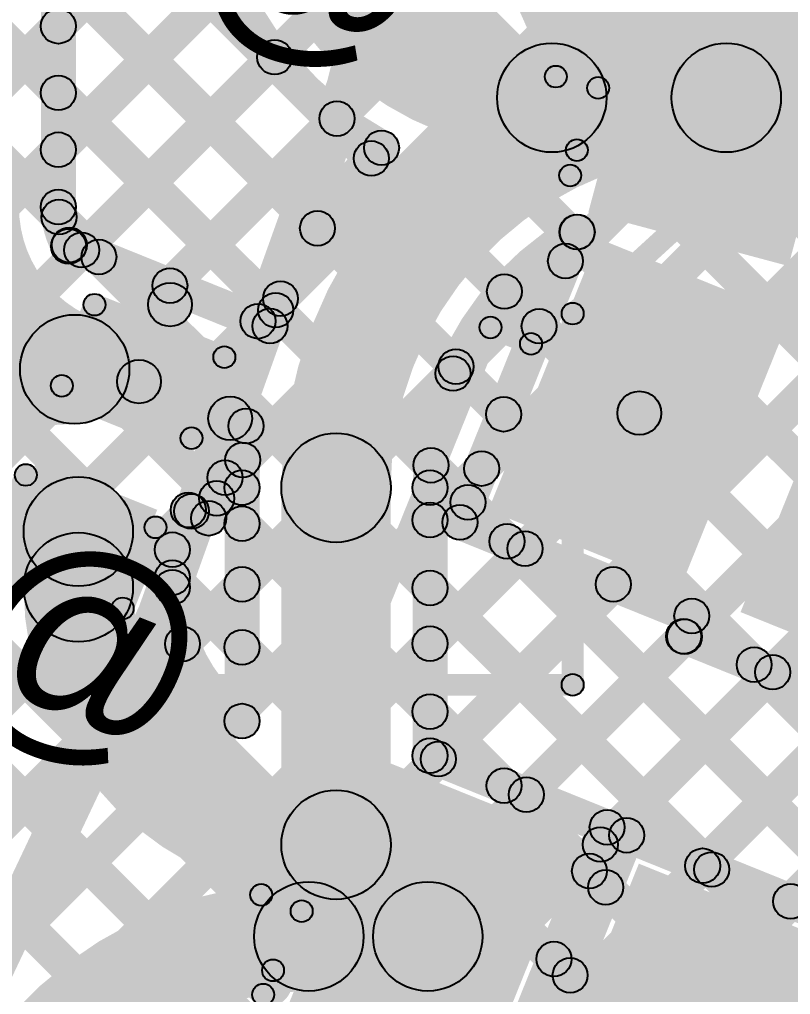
# Model space of a CAD drawing. Header units: millimetres. Extents: x -2.17 to 2.17, y -2.17 to 2.17.
# Drawn here: x 1.1756 to 1.3519, y -0.5861 to -0.363 of the extents above; entities that cross this region are included whole.
import ezdxf

# ---------------------------------------------------------------- set-up
doc = ezdxf.new("R2010")
doc.units = ezdxf.units.MM
doc.header["$MEASUREMENT"] = 0
for name, color, linetype in [('BottomLayer', 5, 'Continuous'), ('BottomOverlay', 54, 'Continuous'), ('Mechanical2', 216, 'Continuous'), ('TopLayer', 1, 'Continuous'), ('TopOverlay', 2, 'Continuous'), ('TopPaste', 8, 'Continuous'), ('TopSolder', 216, 'Continuous')]:
    doc.layers.add(name, color=color, linetype=linetype)

# ---------------------------------------------------------------- blocks, each defined once
blk = doc.blocks.new('YS_SBZ9032C03R16_B_30')
at = {"layer": 'BottomOverlay'}
h = blk.add_hatch(color=54, dxfattribs=at)
edge = h.paths.add_edge_path()
edge.add_arc((-0.10264, 0.23264), 0.0025, 0, 360)
h = blk.add_hatch(color=54, dxfattribs=at)
edge = h.paths.add_edge_path()
edge.add_arc((-0.10264, 0.23264), 0.0025, 0, 360)
for points in [[(0.10264, 0.23514), (0.10264, 0.23014), (-0.10264, 0.23014), (-0.10264, 0.23514)], [(-0.10514, 0.23264), (-0.10014, 0.23264), (-0.10014, 0.14772), (-0.10514, 0.14772)]]:
    blk.add_hatch(color=54, dxfattribs=at).paths.add_polyline_path(points)
h = blk.add_hatch(color=54, dxfattribs=at)
edge = h.paths.add_edge_path()
edge.add_arc((-0.10264, 0.14772), 0.0025, 0, 360)
h = blk.add_hatch(color=54, dxfattribs=at)
edge = h.paths.add_edge_path()
edge.add_arc((-0.10264, 0.14772), 0.0025, 0, 360)
at = {"layer": 'BottomOverlay', "const_width": 0.005}
blk.add_lwpolyline([(-0.17427, 0.04458, -0.180194), (-0.10264, 0.14772)], format="xyb", dxfattribs=at)
at = {"layer": 'BottomOverlay'}
for centre in [(-0.10264, 0.23264), (-0.10264, 0.23264), (-0.10264, 0.14772), (-0.10264, 0.14772)]:
    blk.add_circle(centre, 0.0025, dxfattribs=at)
blk = doc.blocks.new('WS2812B_M____193')
at = {"layer": 'TopLayer'}
for points in [[(-0.09409, 0.05079), (-0.03504, 0.05079), (-0.03504, 0.01142), (-0.09409, 0.01142)], [(0.03504, 0.05079), (0.09409, 0.05079), (0.09409, 0.01142), (0.03504, 0.01142)], [(-0.09409, -0.01142), (-0.03504, -0.01142), (-0.03504, -0.05079), (-0.09409, -0.05079)], [(0.03504, -0.01142), (0.09409, -0.01142), (0.09409, -0.05079), (0.03504, -0.05079)]]:
    blk.add_hatch(color=1, dxfattribs=at).paths.add_polyline_path(points)
at = {"layer": 'TopOverlay'}
h = blk.add_hatch(color=2, dxfattribs=at)
edge = h.paths.add_edge_path()
edge.add_arc((-0.07, 0.07), 0.0025, 0, 360)
h = blk.add_hatch(color=2, dxfattribs=at)
edge = h.paths.add_edge_path()
edge.add_arc((-0.07, 0.07), 0.0025, 0, 360)
for points in [[(-0.07, 0.0675), (-0.07, 0.0725), (0.07, 0.0725), (0.07, 0.0675)], [(-0.0725, 0.07), (-0.0675, 0.07), (-0.0675, 0.06), (-0.0725, 0.06)], [(0.0675, 0.07), (0.0725, 0.07), (0.0725, 0.06), (0.0675, 0.06)]]:
    blk.add_hatch(color=2, dxfattribs=at).paths.add_polyline_path(points)
h = blk.add_hatch(color=2, dxfattribs=at)
edge = h.paths.add_edge_path()
edge.add_arc((0.07, 0.07), 0.0025, 0, 360)
h = blk.add_hatch(color=2, dxfattribs=at)
edge = h.paths.add_edge_path()
edge.add_arc((0.07, 0.07), 0.0025, 0, 360)
h = blk.add_hatch(color=2, dxfattribs=at)
edge = h.paths.add_edge_path()
edge.add_arc((-0.091, 0.061), 0.0025, 0, 360)
h = blk.add_hatch(color=2, dxfattribs=at)
edge = h.paths.add_edge_path()
edge.add_arc((-0.085, 0.061), 0.0025, 0, 360)
h = blk.add_hatch(color=2, dxfattribs=at)
edge = h.paths.add_edge_path()
edge.add_arc((-0.07, 0.06), 0.0025, 0, 360)
h = blk.add_hatch(color=2, dxfattribs=at)
edge = h.paths.add_edge_path()
edge.add_arc((0.07, 0.06), 0.0025, 0, 360)
at = {"layer": 'TopPaste'}
for points in [[(-0.09409, 0.05079), (-0.03504, 0.05079), (-0.03504, 0.01142), (-0.09409, 0.01142)], [(0.03504, 0.05079), (0.09409, 0.05079), (0.09409, 0.01142), (0.03504, 0.01142)], [(-0.09409, -0.01142), (-0.03504, -0.01142), (-0.03504, -0.05079), (-0.09409, -0.05079)], [(0.03504, -0.01142), (0.09409, -0.01142), (0.09409, -0.05079), (0.03504, -0.05079)]]:
    blk.add_hatch(color=8, dxfattribs=at).paths.add_polyline_path(points)
at = {"layer": 'TopSolder'}
for points in [[(-0.09809, 0.05479), (-0.03104, 0.05479), (-0.03104, 0.00742), (-0.09809, 0.00742)], [(0.03104, 0.05479), (0.09809, 0.05479), (0.09809, 0.00742), (0.03104, 0.00742)], [(-0.09809, -0.00742), (-0.03104, -0.00742), (-0.03104, -0.05479), (-0.09809, -0.05479)], [(0.03104, -0.00742), (0.09809, -0.00742), (0.09809, -0.05479), (0.03104, -0.05479)]]:
    blk.add_hatch(color=216, dxfattribs=at).paths.add_polyline_path(points)
at = {"layer": 'TopOverlay', "const_width": 0.005}
blk.add_lwpolyline([(-0.085, 0.061, 1), (-0.091, 0.061, 1)], format="xyb", close=True, dxfattribs=at)
at = {"layer": 'TopOverlay'}
for centre in [(-0.07, 0.07), (-0.07, 0.07), (0.07, 0.07), (0.07, 0.07), (-0.091, 0.061), (-0.085, 0.061), (-0.07, 0.06), (0.07, 0.06)]:
    blk.add_circle(centre, 0.0025, dxfattribs=at)
blk = doc.blocks.new('WS2812B_M____194')
at = {"layer": 'TopLayer'}
blk.add_hatch(color=1, dxfattribs=at).paths.add_polyline_path([(-0.09409, 0.05079), (-0.03504, 0.05079), (-0.03504, 0.01142), (-0.09409, 0.01142)])
at = {"layer": 'TopOverlay'}
h = blk.add_hatch(color=2, dxfattribs=at)
edge = h.paths.add_edge_path()
edge.add_arc((-0.07, 0.07), 0.0025, 0, 360)
h = blk.add_hatch(color=2, dxfattribs=at)
edge = h.paths.add_edge_path()
edge.add_arc((-0.07, 0.07), 0.0025, 0, 360)
for points in [[(-0.07, 0.0675), (-0.07, 0.0725), (0.07, 0.0725), (0.07, 0.0675)], [(-0.0725, 0.07), (-0.0675, 0.07), (-0.0675, 0.06), (-0.0725, 0.06)]]:
    blk.add_hatch(color=2, dxfattribs=at).paths.add_polyline_path(points)
h = blk.add_hatch(color=2, dxfattribs=at)
edge = h.paths.add_edge_path()
edge.add_arc((-0.091, 0.061), 0.0025, 0, 360)
h = blk.add_hatch(color=2, dxfattribs=at)
edge = h.paths.add_edge_path()
edge.add_arc((-0.085, 0.061), 0.0025, 0, 360)
h = blk.add_hatch(color=2, dxfattribs=at)
edge = h.paths.add_edge_path()
edge.add_arc((-0.07, 0.06), 0.0025, 0, 360)
at = {"layer": 'TopPaste'}
blk.add_hatch(color=8, dxfattribs=at).paths.add_polyline_path([(-0.09409, 0.05079), (-0.03504, 0.05079), (-0.03504, 0.01142), (-0.09409, 0.01142)])
at = {"layer": 'TopSolder'}
blk.add_hatch(color=216, dxfattribs=at).paths.add_polyline_path([(-0.09809, 0.05479), (-0.03104, 0.05479), (-0.03104, 0.00742), (-0.09809, 0.00742)])
at = {"layer": 'TopOverlay', "const_width": 0.005}
blk.add_lwpolyline([(-0.085, 0.061, 1), (-0.091, 0.061, 1)], format="xyb", close=True, dxfattribs=at)
at = {"layer": 'TopOverlay'}
for centre in [(-0.07, 0.07), (-0.07, 0.07), (-0.091, 0.061), (-0.085, 0.061), (-0.07, 0.06)]:
    blk.add_circle(centre, 0.0025, dxfattribs=at)
blk = doc.blocks.new('C__0402_367')
at = {"layer": 'TopLayer'}
for points in [[(-0.0275, -0.0125), (-0.0275, 0.0125), (-0.0095, 0.0125), (-0.0095, -0.0125)], [(0.0095, -0.0125), (0.0095, 0.0125), (0.0275, 0.0125), (0.0275, -0.0125)]]:
    blk.add_hatch(color=1, dxfattribs=at).paths.add_polyline_path(points)
at = {"layer": 'TopOverlay'}
h = blk.add_hatch(color=2, dxfattribs=at)
edge = h.paths.add_edge_path()
edge.add_arc((-0.031, 0.016), 0.0025, 0, 360)
h = blk.add_hatch(color=2, dxfattribs=at)
edge = h.paths.add_edge_path()
edge.add_arc((-0.031, 0.016), 0.0025, 0, 360)
for points in [[(-0.011, 0.0185), (-0.011, 0.0135), (-0.031, 0.0135), (-0.031, 0.0185)], [(0.031, 0.0185), (0.031, 0.0135), (0.011, 0.0135), (0.011, 0.0185)], [(-0.0285, -0.016), (-0.0335, -0.016), (-0.0335, 0.016), (-0.0285, 0.016)], [(0.0335, -0.016), (0.0285, -0.016), (0.0285, 0.016), (0.0335, 0.016)], [(-0.011, -0.0135), (-0.011, -0.0185), (-0.031, -0.0185), (-0.031, -0.0135)], [(0.031, -0.0135), (0.031, -0.0185), (0.011, -0.0185), (0.011, -0.0135)]]:
    blk.add_hatch(color=2, dxfattribs=at).paths.add_polyline_path(points)
h = blk.add_hatch(color=2, dxfattribs=at)
edge = h.paths.add_edge_path()
edge.add_arc((-0.011, 0.016), 0.0025, 0, 360)
h = blk.add_hatch(color=2, dxfattribs=at)
edge = h.paths.add_edge_path()
edge.add_arc((0.011, 0.016), 0.0025, 0, 360)
h = blk.add_hatch(color=2, dxfattribs=at)
edge = h.paths.add_edge_path()
edge.add_arc((0.031, 0.016), 0.0025, 0, 360)
h = blk.add_hatch(color=2, dxfattribs=at)
edge = h.paths.add_edge_path()
edge.add_arc((0.031, 0.016), 0.0025, 0, 360)
h = blk.add_hatch(color=2, dxfattribs=at)
edge = h.paths.add_edge_path()
edge.add_arc((-0.031, -0.016), 0.0025, 0, 360)
h = blk.add_hatch(color=2, dxfattribs=at)
edge = h.paths.add_edge_path()
edge.add_arc((-0.031, -0.016), 0.0025, 0, 360)
h = blk.add_hatch(color=2, dxfattribs=at)
edge = h.paths.add_edge_path()
edge.add_arc((-0.011, -0.016), 0.0025, 0, 360)
h = blk.add_hatch(color=2, dxfattribs=at)
edge = h.paths.add_edge_path()
edge.add_arc((0.011, -0.016), 0.0025, 0, 360)
h = blk.add_hatch(color=2, dxfattribs=at)
edge = h.paths.add_edge_path()
edge.add_arc((0.031, -0.016), 0.0025, 0, 360)
h = blk.add_hatch(color=2, dxfattribs=at)
edge = h.paths.add_edge_path()
edge.add_arc((0.031, -0.016), 0.0025, 0, 360)
at = {"layer": 'TopPaste'}
for points in [[(-0.0275, -0.0125), (-0.0275, 0.0125), (-0.0095, 0.0125), (-0.0095, -0.0125)], [(0.0095, -0.0125), (0.0095, 0.0125), (0.0275, 0.0125), (0.0275, -0.0125)]]:
    blk.add_hatch(color=8, dxfattribs=at).paths.add_polyline_path(points)
at = {"layer": 'TopSolder'}
for points in [[(-0.02986, -0.01486), (-0.02986, 0.01486), (-0.00714, 0.01486), (-0.00714, -0.01486)], [(0.00714, -0.01486), (0.00714, 0.01486), (0.02986, 0.01486), (0.02986, -0.01486)]]:
    blk.add_hatch(color=216, dxfattribs=at).paths.add_polyline_path(points)
at = {"layer": 'TopOverlay'}
for centre in [(-0.031, 0.016), (-0.031, 0.016), (-0.011, 0.016), (0.011, 0.016), (0.031, 0.016), (0.031, 0.016), (-0.031, -0.016), (-0.031, -0.016), (-0.011, -0.016), (0.011, -0.016), (0.031, -0.016), (0.031, -0.016)]:
    blk.add_circle(centre, 0.0025, dxfattribs=at)

msp = doc.modelspace()

# ---------------------------------------------------------------- hatches: boundary and pattern name
at = {"layer": 'BottomLayer'}
for points in [[(1.17178, -0.23133), (1.17743, -0.22567), (1.43683, -0.48507), (1.43117, -0.49073)], [(0.82147, -0.73326), (0.81581, -0.7276), (1.29001, -0.2534), (1.29567, -0.25906)], [(1.17178, -0.25961), (1.17743, -0.25396), (1.43683, -0.51335), (1.43117, -0.51901)], [(1.16866, -0.28478), (1.17432, -0.27913), (1.43683, -0.54164), (1.43117, -0.54729)], [(0.74357, -0.83944), (0.73791, -0.83378), (1.29001, -0.28168), (1.29567, -0.28734)], [(1.15497, -0.29938), (1.16063, -0.29372), (1.43683, -0.56992), (1.43117, -0.57558)], [(1.10329, -0.30426), (1.10895, -0.29861), (1.43683, -0.62649), (1.43117, -0.63215)], [(1.13075, -0.30344), (1.1364, -0.29778), (1.43683, -0.59821), (1.43117, -0.60386)], [(0.77186, -0.83944), (0.7662, -0.83378), (1.29001, -0.30997), (1.29567, -0.31562)], [(0.80014, -0.83944), (0.79448, -0.83378), (1.30405, -0.32422), (1.30971, -0.32987)], [(0.82842, -0.83944), (0.82277, -0.83378), (1.33233, -0.32422), (1.33799, -0.32987)], [(1.03114, -0.66501), (1.02549, -0.65935), (1.36062, -0.32422), (1.36628, -0.32987)], [(1.05943, -0.66501), (1.05377, -0.65935), (1.3889, -0.32422), (1.39456, -0.32987)], [(1.07233, -0.32987), (1.07799, -0.32422), (1.43683, -0.68306), (1.43117, -0.68872)], [(1.08771, -0.66501), (1.08205, -0.65935), (1.41719, -0.32422), (1.42284, -0.32987)], [(1.10061, -0.32987), (1.10627, -0.32422), (1.43683, -0.65477), (1.43117, -0.66043)], [(1.2986, -0.32987), (1.30426, -0.32422), (1.43683, -0.45678), (1.43117, -0.46244)], [(1.11599, -0.66501), (1.11034, -0.65935), (1.43117, -0.33852), (1.43683, -0.34417)], [(1.06606, -0.35188), (1.07171, -0.34623), (1.43683, -0.71134), (1.43117, -0.717)], [(1.05333, -0.36745), (1.05899, -0.36179), (1.43683, -0.73963), (1.43117, -0.74528)], [(0.97347, -0.37244), (0.97913, -0.36678), (1.4245, -0.81215), (1.41884, -0.81781)], [(1.00176, -0.37244), (1.00741, -0.36678), (1.43318, -0.79255), (1.42753, -0.79821)], [(1.03004, -0.37244), (1.0357, -0.36678), (1.43683, -0.76791), (1.43117, -0.77357)], [(1.13643, -0.67286), (1.13077, -0.6672), (1.43117, -0.3668), (1.43683, -0.37246)], [(1.13643, -0.70114), (1.13077, -0.69549), (1.43117, -0.39508), (1.43683, -0.40074)], [(1.13643, -0.72943), (1.13077, -0.72377), (1.43117, -0.42337), (1.43683, -0.42903)], [(1.08983, -0.80431), (1.08417, -0.79865), (1.43117, -0.45165), (1.43683, -0.45731)], [(1.08976, -0.83266), (1.0841, -0.827), (1.43117, -0.47994), (1.43683, -0.48559)]]:
    msp.add_hatch(color=5, dxfattribs=at).paths.add_polyline_path(points)
at = {"layer": 'TopLayer'}
for points in [[(1.1885, -0.40594), (1.1805, -0.40594), (1.1805, -0.30961), (1.1885, -0.30961)], [(1.18167, -0.32608), (1.18733, -0.32042), (1.25891, -0.392), (1.25325, -0.39766)], [(1.18733, -0.3674), (1.18167, -0.36174), (1.21206, -0.33136), (1.21771, -0.33701)], [(1.18167, -0.35436), (1.18733, -0.34871), (1.24659, -0.40797), (1.24093, -0.41363)], [(1.18733, -0.39568), (1.18167, -0.39003), (1.22057, -0.35113), (1.22623, -0.35678)], [(1.19268, -0.41861), (1.18702, -0.41296), (1.23115, -0.36883), (1.23681, -0.37449)], [(1.29734, -0.39343), (1.29734, -0.36843), (1.33725, -0.36843), (1.33725, -0.39343)], [(1.18167, -0.38265), (1.18733, -0.37699), (1.23705, -0.42671), (1.23139, -0.43237)], [(1.21283, -0.42675), (1.20717, -0.4211), (1.24537, -0.38289), (1.25103, -0.38855)], [(1.32022, -0.45719), (1.31448, -0.449), (1.39446, -0.39293), (1.4002, -0.40112)], [(1.18182, -0.41108), (1.18747, -0.40542), (1.19659, -0.41454), (1.19093, -0.42019)], [(1.28003, -0.47957), (1.27261, -0.47657), (1.29944, -0.41018), (1.30685, -0.41318)], [(1.18548, -0.41833), (1.18847, -0.41091), (1.23437, -0.42945), (1.23137, -0.43687)], [(1.27758, -0.44685), (1.27192, -0.4412), (1.29764, -0.41548), (1.30329, -0.42114)], [(1.28369, -0.4281), (1.28935, -0.42244), (1.29728, -0.43037), (1.29162, -0.43603)], [(1.23297, -0.43489), (1.22732, -0.42923), (1.23247, -0.42408), (1.23813, -0.42973)], [(1.20757, -0.44775), (1.19829, -0.444), (1.20541, -0.42638), (1.21468, -0.43013)], [(1.20106, -0.45051), (1.2048, -0.44124), (1.22566, -0.44967), (1.22192, -0.45894)], [(1.2726, -0.44529), (1.27826, -0.43963), (1.28914, -0.45052), (1.28348, -0.45617)], [(1.22259, -0.47863), (1.21518, -0.47563), (1.2237, -0.45454), (1.23111, -0.45753)], [(1.22546, -0.47069), (1.2198, -0.46504), (1.22385, -0.46098), (1.22951, -0.46664)], [(1.27233, -0.48039), (1.26667, -0.47473), (1.27846, -0.46294), (1.28412, -0.4686)], [(1.26687, -0.46784), (1.27253, -0.46219), (1.281, -0.47066), (1.27534, -0.47632)], [(1.21778, -0.47837), (1.21212, -0.47271), (1.2198, -0.46504), (1.22546, -0.47069)], [(1.21789, -0.47543), (1.22354, -0.46977), (1.22933, -0.47556), (1.22367, -0.48122)], [(1.2305, -0.52356), (1.2225, -0.52356), (1.2225, -0.47017), (1.2305, -0.47017)], [(1.2605, -0.55185), (1.2355, -0.55185), (1.2355, -0.47017), (1.2605, -0.47017)], [(1.2735, -0.53148), (1.2655, -0.53148), (1.2655, -0.47017), (1.2735, -0.47017)], [(1.21275, -0.47896), (1.21575, -0.47155), (1.22038, -0.47342), (1.21739, -0.48084)], [(1.21428, -0.48586), (1.20686, -0.48286), (1.21054, -0.47376), (1.21796, -0.47675)], [(1.27482, -0.48178), (1.27782, -0.47436), (1.33086, -0.49579), (1.32786, -0.50321)], [(1.20157, -0.49292), (1.17657, -0.49292), (1.17657, -0.48018), (1.20157, -0.48018)], [(1.27233, -0.50867), (1.26667, -0.50302), (1.28842, -0.48127), (1.29407, -0.48693)], [(1.28428, -0.48526), (1.28994, -0.4796), (1.39246, -0.58213), (1.38681, -0.58778)], [(1.21457, -0.49292), (1.20657, -0.49292), (1.20657, -0.48436), (1.21457, -0.48436)], [(1.20774, -0.49357), (1.2134, -0.48791), (1.22933, -0.50384), (1.22367, -0.5095)], [(1.21572, -0.50872), (1.21006, -0.50306), (1.22367, -0.48945), (1.22933, -0.4951)], [(1.26667, -0.49593), (1.27233, -0.49027), (1.33673, -0.55467), (1.33107, -0.56033)], [(1.27421, -0.53507), (1.26856, -0.52942), (1.30856, -0.48941), (1.31422, -0.49507)], [(1.3312, -0.50563), (1.32378, -0.50264), (1.32565, -0.498), (1.33307, -0.501)], [(1.29436, -0.54321), (1.2887, -0.53756), (1.32487, -0.50139), (1.33052, -0.50705)], [(1.32599, -0.50784), (1.32899, -0.50043), (1.39145, -0.52566), (1.38845, -0.53308)], [(1.34079, -0.51348), (1.34645, -0.50783), (1.39333, -0.55471), (1.38767, -0.56036)], [(1.31124, -0.55461), (1.30559, -0.54895), (1.34501, -0.50953), (1.35067, -0.51519)], [(1.26667, -0.52422), (1.27233, -0.51856), (1.28927, -0.5355), (1.28361, -0.54116)], [(1.33465, -0.55949), (1.32899, -0.55383), (1.36516, -0.51767), (1.37081, -0.52333)], [(1.35479, -0.56763), (1.34914, -0.56197), (1.3853, -0.52581), (1.39096, -0.53146)], [(1.268, -0.53519), (1.271, -0.52777), (1.3115, -0.54414), (1.30851, -0.55156)], [(1.28995, -0.60815), (1.28254, -0.60515), (1.3063, -0.54635), (1.31371, -0.54935)], [(1.31299, -0.55337), (1.31599, -0.54595), (1.36918, -0.56744), (1.36618, -0.57486)], [(1.29613, -0.60576), (1.28872, -0.60276), (1.31078, -0.54816), (1.3182, -0.55116)], [(1.30313, -0.56068), (1.30879, -0.55502), (1.31251, -0.55874), (1.30685, -0.56439)], [(1.24179, -0.58532), (1.24179, -0.56032), (1.26898, -0.56032), (1.26898, -0.58532)], [(1.295, -0.58082), (1.30065, -0.57517), (1.30437, -0.57888), (1.29871, -0.58454)]]:
    msp.add_hatch(color=1, dxfattribs=at).paths.add_polyline_path(points)
h = msp.add_hatch(color=1, dxfattribs=at)
edge = h.paths.add_edge_path()
edge.add_arc((1.1845, -0.36457), 0.004, 0, 360)
h = msp.add_hatch(color=1, dxfattribs=at)
edge = h.paths.add_edge_path()
edge.add_arc((1.23398, -0.37166), 0.004, 0, 360)
h = msp.add_hatch(color=1, dxfattribs=at)
edge = h.paths.add_edge_path()
edge.add_arc((1.29734, -0.38093), 0.0125, 0, 360)
h = msp.add_hatch(color=1, dxfattribs=at)
edge = h.paths.add_edge_path()
edge.add_arc((1.29734, -0.38093), 0.0125, 0, 360)
h = msp.add_hatch(color=1, dxfattribs=at)
edge = h.paths.add_edge_path()
edge.add_arc((1.33725, -0.38093), 0.0125, 0, 360)
h = msp.add_hatch(color=1, dxfattribs=at)
edge = h.paths.add_edge_path()
edge.add_arc((1.33725, -0.38093), 0.0125, 0, 360)
h = msp.add_hatch(color=1, dxfattribs=at)
edge = h.paths.add_edge_path()
edge.add_arc((1.33725, -0.38093), 0.0125, 0, 360)
h = msp.add_hatch(color=1, dxfattribs=at)
edge = h.paths.add_edge_path()
edge.add_arc((1.1845, -0.37982), 0.004, 0, 360)
h = msp.add_hatch(color=1, dxfattribs=at)
edge = h.paths.add_edge_path()
edge.add_arc((1.2482, -0.38572), 0.004, 0, 360)
h = msp.add_hatch(color=1, dxfattribs=at)
edge = h.paths.add_edge_path()
edge.add_arc((1.1845, -0.39285), 0.004, 0, 360)
h = msp.add_hatch(color=1, dxfattribs=at)
edge = h.paths.add_edge_path()
edge.add_arc((1.2584, -0.3924), 0.004, 0, 360)
h = msp.add_hatch(color=1, dxfattribs=at)
edge = h.paths.add_edge_path()
edge.add_arc((1.2584, -0.3924), 0.004, 0, 360)
h = msp.add_hatch(color=1, dxfattribs=at)
edge = h.paths.add_edge_path()
edge.add_arc((1.25608, -0.39483), 0.004, 0, 360)
h = msp.add_hatch(color=1, dxfattribs=at)
edge = h.paths.add_edge_path()
edge.add_arc((1.1845, -0.40594), 0.004, 0, 360)
h = msp.add_hatch(color=1, dxfattribs=at)
edge = h.paths.add_edge_path()
edge.add_arc((1.1845, -0.40594), 0.004, 0, 360)
h = msp.add_hatch(color=1, dxfattribs=at)
edge = h.paths.add_edge_path()
edge.add_arc((1.18464, -0.40825), 0.004, 0, 360)
h = msp.add_hatch(color=1, dxfattribs=at)
edge = h.paths.add_edge_path()
edge.add_arc((1.24376, -0.4108), 0.004, 0, 360)
h = msp.add_hatch(color=1, dxfattribs=at)
edge = h.paths.add_edge_path()
edge.add_arc((1.3031, -0.41166), 0.004, 0, 360)
h = msp.add_hatch(color=1, dxfattribs=at)
edge = h.paths.add_edge_path()
edge.add_arc((1.30315, -0.41168), 0.004, 0, 360)
h = msp.add_hatch(color=1, dxfattribs=at)
edge = h.paths.add_edge_path()
edge.add_arc((1.18685, -0.41494), 0.004, 0, 360)
h = msp.add_hatch(color=1, dxfattribs=at)
edge = h.paths.add_edge_path()
edge.add_arc((1.18698, -0.41462), 0.004, 0, 360)
h = msp.add_hatch(color=1, dxfattribs=at)
edge = h.paths.add_edge_path()
edge.add_arc((1.18985, -0.41578), 0.004, 0, 360)
h = msp.add_hatch(color=1, dxfattribs=at)
edge = h.paths.add_edge_path()
edge.add_arc((1.19376, -0.41736), 0.004, 0, 360)
h = msp.add_hatch(color=1, dxfattribs=at)
edge = h.paths.add_edge_path()
edge.add_arc((1.30047, -0.41831), 0.004, 0, 360)
h = msp.add_hatch(color=1, dxfattribs=at)
edge = h.paths.add_edge_path()
edge.add_arc((1.21, -0.42392), 0.004, 0, 360)
h = msp.add_hatch(color=1, dxfattribs=at)
edge = h.paths.add_edge_path()
edge.add_arc((1.28652, -0.42527), 0.004, 0, 360)
h = msp.add_hatch(color=1, dxfattribs=at)
edge = h.paths.add_edge_path()
edge.add_arc((1.21005, -0.42826), 0.005, 0, 360)
h = msp.add_hatch(color=1, dxfattribs=at)
edge = h.paths.add_edge_path()
edge.add_arc((1.2353, -0.4269), 0.004, 0, 360)
h = msp.add_hatch(color=1, dxfattribs=at)
edge = h.paths.add_edge_path()
edge.add_arc((1.23422, -0.42954), 0.004, 0, 360)
h = msp.add_hatch(color=1, dxfattribs=at)
edge = h.paths.add_edge_path()
edge.add_arc((1.23014, -0.43206), 0.004, 0, 360)
h = msp.add_hatch(color=1, dxfattribs=at)
edge = h.paths.add_edge_path()
edge.add_arc((1.23287, -0.43316), 0.004, 0, 360)
h = msp.add_hatch(color=1, dxfattribs=at)
edge = h.paths.add_edge_path()
edge.add_arc((1.23287, -0.43316), 0.004, 0, 360)
h = msp.add_hatch(color=1, dxfattribs=at)
edge = h.paths.add_edge_path()
edge.add_arc((1.29445, -0.4332), 0.004, 0, 360)
h = msp.add_hatch(color=1, dxfattribs=at)
edge = h.paths.add_edge_path()
edge.add_arc((1.18823, -0.44307), 0.0125, 0, 360)
h = msp.add_hatch(color=1, dxfattribs=at)
edge = h.paths.add_edge_path()
edge.add_arc((1.18823, -0.44307), 0.0125, 0, 360)
h = msp.add_hatch(color=1, dxfattribs=at)
edge = h.paths.add_edge_path()
edge.add_arc((1.27543, -0.44246), 0.004, 0, 360)
h = msp.add_hatch(color=1, dxfattribs=at)
edge = h.paths.add_edge_path()
edge.add_arc((1.20293, -0.44587), 0.005, 0, 360)
h = msp.add_hatch(color=1, dxfattribs=at)
edge = h.paths.add_edge_path()
edge.add_arc((1.20293, -0.44587), 0.005, 0, 360)
h = msp.add_hatch(color=1, dxfattribs=at)
edge = h.paths.add_edge_path()
edge.add_arc((1.27475, -0.44403), 0.004, 0, 360)
h = msp.add_hatch(color=1, dxfattribs=at)
edge = h.paths.add_edge_path()
edge.add_arc((1.31735, -0.45309), 0.005, 0, 360)
h = msp.add_hatch(color=1, dxfattribs=at)
edge = h.paths.add_edge_path()
edge.add_arc((1.22379, -0.4543), 0.005, 0, 360)
h = msp.add_hatch(color=1, dxfattribs=at)
edge = h.paths.add_edge_path()
edge.add_arc((1.28631, -0.45334), 0.004, 0, 360)
h = msp.add_hatch(color=1, dxfattribs=at)
edge = h.paths.add_edge_path()
edge.add_arc((1.22741, -0.45604), 0.004, 0, 360)
h = msp.add_hatch(color=1, dxfattribs=at)
edge = h.paths.add_edge_path()
edge.add_arc((1.22741, -0.45604), 0.004, 0, 360)
h = msp.add_hatch(color=1, dxfattribs=at)
edge = h.paths.add_edge_path()
edge.add_arc((1.248, -0.47017), 0.0125, 0, 360)
h = msp.add_hatch(color=1, dxfattribs=at)
edge = h.paths.add_edge_path()
edge.add_arc((1.248, -0.47017), 0.0125, 0, 360)
h = msp.add_hatch(color=1, dxfattribs=at)
edge = h.paths.add_edge_path()
edge.add_arc((1.22668, -0.46381), 0.004, 0, 360)
h = msp.add_hatch(color=1, dxfattribs=at)
edge = h.paths.add_edge_path()
edge.add_arc((1.2697, -0.46501), 0.004, 0, 360)
h = msp.add_hatch(color=1, dxfattribs=at)
edge = h.paths.add_edge_path()
edge.add_arc((1.22263, -0.46786), 0.004, 0, 360)
h = msp.add_hatch(color=1, dxfattribs=at)
edge = h.paths.add_edge_path()
edge.add_arc((1.22263, -0.46786), 0.004, 0, 360)
h = msp.add_hatch(color=1, dxfattribs=at)
edge = h.paths.add_edge_path()
edge.add_arc((1.28129, -0.46577), 0.004, 0, 360)
h = msp.add_hatch(color=1, dxfattribs=at)
edge = h.paths.add_edge_path()
edge.add_arc((1.2265, -0.47017), 0.004, 0, 360)
h = msp.add_hatch(color=1, dxfattribs=at)
edge = h.paths.add_edge_path()
edge.add_arc((1.2265, -0.47017), 0.004, 0, 360)
h = msp.add_hatch(color=1, dxfattribs=at)
edge = h.paths.add_edge_path()
edge.add_arc((1.2695, -0.47017), 0.004, 0, 360)
h = msp.add_hatch(color=1, dxfattribs=at)
edge = h.paths.add_edge_path()
edge.add_arc((1.2695, -0.47017), 0.004, 0, 360)
h = msp.add_hatch(color=1, dxfattribs=at)
edge = h.paths.add_edge_path()
edge.add_arc((1.18907, -0.48018), 0.0125, 0, 360)
h = msp.add_hatch(color=1, dxfattribs=at)
edge = h.paths.add_edge_path()
edge.add_arc((1.22071, -0.4726), 0.004, 0, 360)
h = msp.add_hatch(color=1, dxfattribs=at)
edge = h.paths.add_edge_path()
edge.add_arc((1.27817, -0.47349), 0.004, 0, 360)
h = msp.add_hatch(color=1, dxfattribs=at)
edge = h.paths.add_edge_path()
edge.add_arc((1.21425, -0.47525), 0.004, 0, 360)
h = msp.add_hatch(color=1, dxfattribs=at)
edge = h.paths.add_edge_path()
edge.add_arc((1.21425, -0.47525), 0.004, 0, 360)
h = msp.add_hatch(color=1, dxfattribs=at)
edge = h.paths.add_edge_path()
edge.add_arc((1.21495, -0.47554), 0.004, 0, 360)
h = msp.add_hatch(color=1, dxfattribs=at)
edge = h.paths.add_edge_path()
edge.add_arc((1.21888, -0.47713), 0.004, 0, 360)
h = msp.add_hatch(color=1, dxfattribs=at)
edge = h.paths.add_edge_path()
edge.add_arc((1.21888, -0.47713), 0.004, 0, 360)
h = msp.add_hatch(color=1, dxfattribs=at)
edge = h.paths.add_edge_path()
edge.add_arc((1.2265, -0.47839), 0.004, 0, 360)
h = msp.add_hatch(color=1, dxfattribs=at)
edge = h.paths.add_edge_path()
edge.add_arc((1.2695, -0.47756), 0.004, 0, 360)
h = msp.add_hatch(color=1, dxfattribs=at)
edge = h.paths.add_edge_path()
edge.add_arc((1.27632, -0.47807), 0.004, 0, 360)
h = msp.add_hatch(color=1, dxfattribs=at)
edge = h.paths.add_edge_path()
edge.add_arc((1.27632, -0.47807), 0.004, 0, 360)
h = msp.add_hatch(color=1, dxfattribs=at)
edge = h.paths.add_edge_path()
edge.add_arc((1.28711, -0.48243), 0.004, 0, 360)
h = msp.add_hatch(color=1, dxfattribs=at)
edge = h.paths.add_edge_path()
edge.add_arc((1.18907, -0.49292), 0.0125, 0, 360)
h = msp.add_hatch(color=1, dxfattribs=at)
edge = h.paths.add_edge_path()
edge.add_arc((1.18907, -0.49292), 0.0125, 0, 360)
h = msp.add_hatch(color=1, dxfattribs=at)
edge = h.paths.add_edge_path()
edge.add_arc((1.21057, -0.48436), 0.004, 0, 360)
h = msp.add_hatch(color=1, dxfattribs=at)
edge = h.paths.add_edge_path()
edge.add_arc((1.21057, -0.48436), 0.004, 0, 360)
h = msp.add_hatch(color=1, dxfattribs=at)
edge = h.paths.add_edge_path()
edge.add_arc((1.29124, -0.4841), 0.004, 0, 360)
h = msp.add_hatch(color=1, dxfattribs=at)
edge = h.paths.add_edge_path()
edge.add_arc((1.21057, -0.49074), 0.004, 0, 360)
h = msp.add_hatch(color=1, dxfattribs=at)
edge = h.paths.add_edge_path()
edge.add_arc((1.2265, -0.49228), 0.004, 0, 360)
h = msp.add_hatch(color=1, dxfattribs=at)
edge = h.paths.add_edge_path()
edge.add_arc((1.31139, -0.49224), 0.004, 0, 360)
h = msp.add_hatch(color=1, dxfattribs=at)
edge = h.paths.add_edge_path()
edge.add_arc((1.21057, -0.49292), 0.004, 0, 360)
h = msp.add_hatch(color=1, dxfattribs=at)
edge = h.paths.add_edge_path()
edge.add_arc((1.21057, -0.49292), 0.004, 0, 360)
h = msp.add_hatch(color=1, dxfattribs=at)
edge = h.paths.add_edge_path()
edge.add_arc((1.2695, -0.4931), 0.004, 0, 360)
h = msp.add_hatch(color=1, dxfattribs=at)
edge = h.paths.add_edge_path()
edge.add_arc((1.32936, -0.4995), 0.004, 0, 360)
h = msp.add_hatch(color=1, dxfattribs=at)
edge = h.paths.add_edge_path()
edge.add_arc((1.32936, -0.4995), 0.004, 0, 360)
h = msp.add_hatch(color=1, dxfattribs=at)
edge = h.paths.add_edge_path()
edge.add_arc((1.2695, -0.50584), 0.004, 0, 360)
h = msp.add_hatch(color=1, dxfattribs=at)
edge = h.paths.add_edge_path()
edge.add_arc((1.32749, -0.50414), 0.004, 0, 360)
h = msp.add_hatch(color=1, dxfattribs=at)
edge = h.paths.add_edge_path()
edge.add_arc((1.32749, -0.50414), 0.004, 0, 360)
h = msp.add_hatch(color=1, dxfattribs=at)
edge = h.paths.add_edge_path()
edge.add_arc((1.32769, -0.50422), 0.004, 0, 360)
h = msp.add_hatch(color=1, dxfattribs=at)
edge = h.paths.add_edge_path()
edge.add_arc((1.21289, -0.50589), 0.004, 0, 360)
h = msp.add_hatch(color=1, dxfattribs=at)
edge = h.paths.add_edge_path()
edge.add_arc((1.2265, -0.50667), 0.004, 0, 360)
h = msp.add_hatch(color=1, dxfattribs=at)
edge = h.paths.add_edge_path()
edge.add_arc((1.34362, -0.51065), 0.004, 0, 360)
h = msp.add_hatch(color=1, dxfattribs=at)
edge = h.paths.add_edge_path()
edge.add_arc((1.34784, -0.51236), 0.004, 0, 360)
h = msp.add_hatch(color=1, dxfattribs=at)
edge = h.paths.add_edge_path()
edge.add_arc((1.2695, -0.52139), 0.004, 0, 360)
h = msp.add_hatch(color=1, dxfattribs=at)
edge = h.paths.add_edge_path()
edge.add_arc((1.2265, -0.52356), 0.004, 0, 360)
h = msp.add_hatch(color=1, dxfattribs=at)
edge = h.paths.add_edge_path()
edge.add_arc((1.2265, -0.52356), 0.004, 0, 360)
h = msp.add_hatch(color=1, dxfattribs=at)
edge = h.paths.add_edge_path()
edge.add_arc((1.2695, -0.53148), 0.004, 0, 360)
h = msp.add_hatch(color=1, dxfattribs=at)
edge = h.paths.add_edge_path()
edge.add_arc((1.2695, -0.53148), 0.004, 0, 360)
h = msp.add_hatch(color=1, dxfattribs=at)
edge = h.paths.add_edge_path()
edge.add_arc((1.27138, -0.53224), 0.004, 0, 360)
h = msp.add_hatch(color=1, dxfattribs=at)
edge = h.paths.add_edge_path()
edge.add_arc((1.28644, -0.53833), 0.004, 0, 360)
h = msp.add_hatch(color=1, dxfattribs=at)
edge = h.paths.add_edge_path()
edge.add_arc((1.29153, -0.54038), 0.004, 0, 360)
h = msp.add_hatch(color=1, dxfattribs=at)
edge = h.paths.add_edge_path()
edge.add_arc((1.248, -0.55185), 0.0125, 0, 360)
h = msp.add_hatch(color=1, dxfattribs=at)
edge = h.paths.add_edge_path()
edge.add_arc((1.248, -0.55185), 0.0125, 0, 360)
h = msp.add_hatch(color=1, dxfattribs=at)
edge = h.paths.add_edge_path()
edge.add_arc((1.248, -0.55185), 0.0125, 0, 360)
h = msp.add_hatch(color=1, dxfattribs=at)
edge = h.paths.add_edge_path()
edge.add_arc((1.31, -0.54785), 0.004, 0, 360)
h = msp.add_hatch(color=1, dxfattribs=at)
edge = h.paths.add_edge_path()
edge.add_arc((1.31, -0.54785), 0.004, 0, 360)
h = msp.add_hatch(color=1, dxfattribs=at)
edge = h.paths.add_edge_path()
edge.add_arc((1.31449, -0.54966), 0.004, 0, 360)
h = msp.add_hatch(color=1, dxfattribs=at)
edge = h.paths.add_edge_path()
edge.add_arc((1.31449, -0.54966), 0.004, 0, 360)
h = msp.add_hatch(color=1, dxfattribs=at)
edge = h.paths.add_edge_path()
edge.add_arc((1.30842, -0.55178), 0.004, 0, 360)
h = msp.add_hatch(color=1, dxfattribs=at)
edge = h.paths.add_edge_path()
edge.add_arc((1.33182, -0.55666), 0.004, 0, 360)
h = msp.add_hatch(color=1, dxfattribs=at)
edge = h.paths.add_edge_path()
edge.add_arc((1.30596, -0.55785), 0.004, 0, 360)
h = msp.add_hatch(color=1, dxfattribs=at)
edge = h.paths.add_edge_path()
edge.add_arc((1.3339, -0.5575), 0.004, 0, 360)
h = msp.add_hatch(color=1, dxfattribs=at)
edge = h.paths.add_edge_path()
edge.add_arc((1.30968, -0.56156), 0.004, 0, 360)
h = msp.add_hatch(color=1, dxfattribs=at)
edge = h.paths.add_edge_path()
edge.add_arc((1.24179, -0.57282), 0.0125, 0, 360)
h = msp.add_hatch(color=1, dxfattribs=at)
edge = h.paths.add_edge_path()
edge.add_arc((1.24179, -0.57282), 0.0125, 0, 360)
h = msp.add_hatch(color=1, dxfattribs=at)
edge = h.paths.add_edge_path()
edge.add_arc((1.26898, -0.57282), 0.0125, 0, 360)
h = msp.add_hatch(color=1, dxfattribs=at)
edge = h.paths.add_edge_path()
edge.add_arc((1.26898, -0.57282), 0.0125, 0, 360)
h = msp.add_hatch(color=1, dxfattribs=at)
edge = h.paths.add_edge_path()
edge.add_arc((1.35196, -0.5648), 0.004, 0, 360)
h = msp.add_hatch(color=1, dxfattribs=at)
edge = h.paths.add_edge_path()
edge.add_arc((1.29782, -0.578), 0.004, 0, 360)
h = msp.add_hatch(color=1, dxfattribs=at)
edge = h.paths.add_edge_path()
edge.add_arc((1.30154, -0.58171), 0.004, 0, 360)

# ---------------------------------------------------------------- linework, layer by layer
at = {"layer": 'Mechanical2', "const_width": 0.01}
for points in [[(2.16535, 0.001, 1), (-2.16535, 0.001, 1)], [(2.08135, -0.01, 1), (-2.04935, -0.01, 1)], [(1.84055, 0.001, 1), (-1.84055, 0.001, 1)], [(1.6437, 0.001, 1), (-1.6437, 0.001, 1)], [(1.50394, 0, 1), (-1.50394, 0, 1)], [(1.30709, 0.001, 1), (-1.30709, 0.001, 1)], [(1.17323, 0.001, 1), (-1.17323, 0.001, 1)]]:
    msp.add_lwpolyline(points, format="xyb", close=True, dxfattribs=at)
at = {"layer": 'TopLayer'}
for points, const_width in [([(1.29734, -0.38093, -0.414214), (1.23821, -0.3218)], 0.025), ([(1.2584, -0.3924, -0.229613), (1.21779, -0.33497)], 0.008), ([(1.33725, -0.38093, -0.414214), (1.299, -0.34268)], 0.025), ([(1.248, -0.47017, -0.414214), (1.33725, -0.38093)], 0.025), ([(1.23287, -0.43316, -0.10989), (1.2584, -0.3924)], 0.008), ([(1.18823, -0.44307, -0.307662), (1.163, -0.40594)], 0.025), ([(1.18685, -0.41494, -0.128219), (1.1845, -0.40594)], 0.008), ([(1.2695, -0.47017, -0.266687), (1.3031, -0.41166)], 0.008), ([(1.131, -0.50031, -0.414213), (1.18823, -0.44307)], 0.025), ([(1.2265, -0.47017, -0.032015), (1.22741, -0.45604)], 0.008), ([(1.248, -0.55185, -0.414213), (1.18907, -0.49292)], 0.025), ([(1.2265, -0.52356, -0.244431), (1.21057, -0.49292)], 0.008), ([(1.26898, -0.57282, -0.414212), (1.248, -0.55185)], 0.025), ([(1.163, -0.65161, -0.414214), (1.24179, -0.57282)], 0.025), ([(1.412, -0.57334, -0.414214), (1.312, -0.67334)], 0.025), ([(1.3905, -0.57334, -0.33505), (1.33351, -0.64883)], 0.008)]:
    msp.add_lwpolyline(points, format="xyb", dxfattribs=dict(at, const_width=const_width))
for centre, radius in [((1.1845, -0.36457), 0.004), ((1.23398, -0.37166), 0.004), ((1.29734, -0.38093), 0.0125), ((1.29734, -0.38093), 0.0125), ((1.33725, -0.38093), 0.0125), ((1.33725, -0.38093), 0.0125), ((1.33725, -0.38093), 0.0125), ((1.1845, -0.37982), 0.004), ((1.2482, -0.38572), 0.004), ((1.1845, -0.39285), 0.004), ((1.2584, -0.3924), 0.004), ((1.2584, -0.3924), 0.004), ((1.25608, -0.39483), 0.004), ((1.1845, -0.40594), 0.004), ((1.1845, -0.40594), 0.004), ((1.18464, -0.40825), 0.004), ((1.24376, -0.4108), 0.004), ((1.3031, -0.41166), 0.004), ((1.30315, -0.41168), 0.004), ((1.18685, -0.41494), 0.004), ((1.18698, -0.41462), 0.004), ((1.18985, -0.41578), 0.004), ((1.19376, -0.41736), 0.004), ((1.30047, -0.41831), 0.004), ((1.21, -0.42392), 0.004), ((1.28652, -0.42527), 0.004), ((1.21005, -0.42826), 0.005), ((1.2353, -0.4269), 0.004), ((1.23422, -0.42954), 0.004), ((1.23014, -0.43206), 0.004), ((1.23287, -0.43316), 0.004), ((1.23287, -0.43316), 0.004), ((1.29445, -0.4332), 0.004), ((1.18823, -0.44307), 0.0125), ((1.18823, -0.44307), 0.0125), ((1.27543, -0.44246), 0.004), ((1.20293, -0.44587), 0.005), ((1.20293, -0.44587), 0.005), ((1.27475, -0.44403), 0.004), ((1.31735, -0.45309), 0.005), ((1.22379, -0.4543), 0.005), ((1.28631, -0.45334), 0.004), ((1.22741, -0.45604), 0.004), ((1.22741, -0.45604), 0.004), ((1.248, -0.47017), 0.0125), ((1.248, -0.47017), 0.0125), ((1.22668, -0.46381), 0.004), ((1.2697, -0.46501), 0.004), ((1.22263, -0.46786), 0.004), ((1.22263, -0.46786), 0.004), ((1.28129, -0.46577), 0.004), ((1.2265, -0.47017), 0.004), ((1.2265, -0.47017), 0.004), ((1.2695, -0.47017), 0.004), ((1.2695, -0.47017), 0.004), ((1.18907, -0.48018), 0.0125), ((1.22071, -0.4726), 0.004), ((1.27817, -0.47349), 0.004), ((1.21425, -0.47525), 0.004), ((1.21425, -0.47525), 0.004), ((1.21495, -0.47554), 0.004), ((1.21888, -0.47713), 0.004), ((1.21888, -0.47713), 0.004), ((1.2265, -0.47839), 0.004), ((1.2695, -0.47756), 0.004), ((1.27632, -0.47807), 0.004), ((1.27632, -0.47807), 0.004), ((1.28711, -0.48243), 0.004), ((1.18907, -0.49292), 0.0125), ((1.18907, -0.49292), 0.0125), ((1.21057, -0.48436), 0.004), ((1.21057, -0.48436), 0.004), ((1.29124, -0.4841), 0.004), ((1.21057, -0.49074), 0.004), ((1.2265, -0.49228), 0.004), ((1.31139, -0.49224), 0.004), ((1.21057, -0.49292), 0.004), ((1.21057, -0.49292), 0.004), ((1.2695, -0.4931), 0.004), ((1.32936, -0.4995), 0.004), ((1.32936, -0.4995), 0.004), ((1.2695, -0.50584), 0.004), ((1.32749, -0.50414), 0.004), ((1.32749, -0.50414), 0.004), ((1.32769, -0.50422), 0.004), ((1.21289, -0.50589), 0.004), ((1.2265, -0.50667), 0.004), ((1.34362, -0.51065), 0.004), ((1.34784, -0.51236), 0.004), ((1.2695, -0.52139), 0.004), ((1.2265, -0.52356), 0.004), ((1.2265, -0.52356), 0.004), ((1.2695, -0.53148), 0.004), ((1.2695, -0.53148), 0.004), ((1.27138, -0.53224), 0.004), ((1.28644, -0.53833), 0.004), ((1.29153, -0.54038), 0.004), ((1.248, -0.55185), 0.0125), ((1.248, -0.55185), 0.0125), ((1.248, -0.55185), 0.0125), ((1.31, -0.54785), 0.004), ((1.31, -0.54785), 0.004), ((1.31449, -0.54966), 0.004), ((1.31449, -0.54966), 0.004), ((1.30842, -0.55178), 0.004), ((1.33182, -0.55666), 0.004), ((1.30596, -0.55785), 0.004), ((1.3339, -0.5575), 0.004), ((1.30968, -0.56156), 0.004), ((1.24179, -0.57282), 0.0125), ((1.24179, -0.57282), 0.0125), ((1.26898, -0.57282), 0.0125), ((1.26898, -0.57282), 0.0125), ((1.35196, -0.5648), 0.004), ((1.29782, -0.578), 0.004), ((1.30154, -0.58171), 0.004)]:
    msp.add_circle(centre, radius, dxfattribs=at)

# ---------------------------------------------------------------- block references
for name, p, rotation in [('YS_SBZ9032C03R16_B_30', (1.19948, -0.28261), 180), ('WS2812B_M____194', (1.384, -0.32661), 75.00000000000001), ('WS2812B_M____193', (1.322, -0.52461), 68), ('C__0402_367', (1.196, -0.46303), 248)]:
    msp.add_blockref(name, p, dxfattribs=dict(rotation=rotation))

# ---------------------------------------------------------------- texts
at = {"layer": 'TopOverlay'}
for rotation, p in [(345, (1.213, -0.35861)), (338, (1.158, -0.51461))]:
    msp.add_text('@', height=0.04, rotation=rotation, dxfattribs=at).set_placement(p)

doc.saveas('drawing.dxf')
